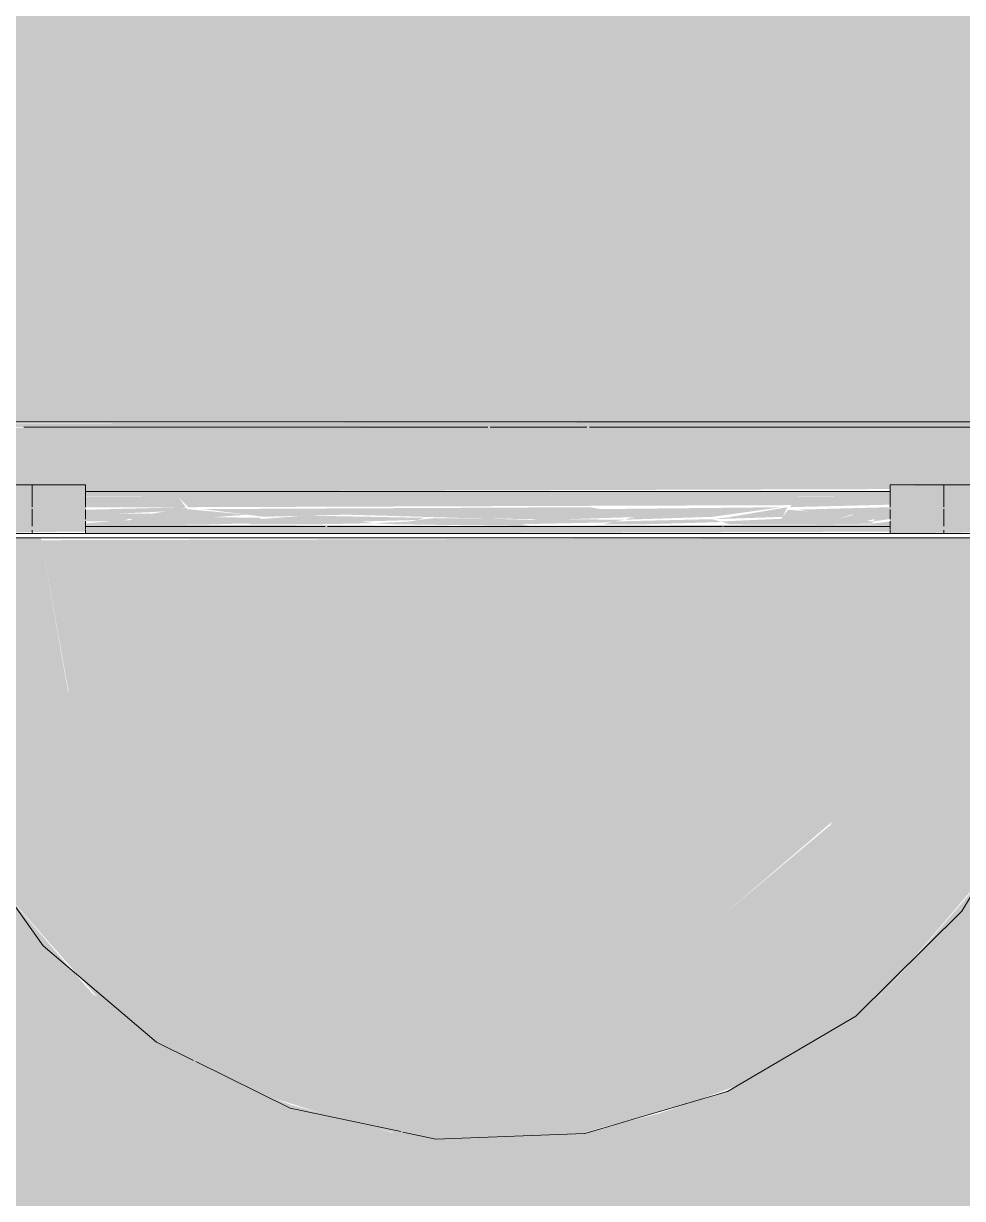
# Model space of a CAD drawing. Header units: metres. Extents: x 147 to 427, y -16 to 162.
# Drawn here: x 393.1657 to 393.3758, y 0.2572 to 0.5201 of the extents above; entities that cross this region are included whole.
import ezdxf

# ---------------------------------------------------------------- set-up
doc = ezdxf.new("R2010")
doc.units = ezdxf.units.M
doc.layers.add('P-SANR-FIXT', color=7, linetype='Continuous', lineweight=5)

# ---------------------------------------------------------------- blocks, each defined once
blk = doc.blocks.new('UT_Bacia com caixa acoplada - UT_Bacia com caixa acoplada-V215-HH')
at = {"layer": 'P-SANR-FIXT', "true_color": 0xf4f2f0, "transparency": 33554598}
for points in [[(-159.8097682638115, 0.430999999999993), (-159.7509826019312, 0.430999999999993), (-159.7509826019312, 0.7309999999999941), (-160.0809826019311, 0.7309999999999941), (-160.0809826019311, 0.430999999999993), (-159.8102047041693, 0.430999999999993)], [(-159.8971515084846, 0.2713579378049576), (-159.89577990654, 0.2716092832462628), (-159.8718698694584, 0.2781715907186028), (-159.8586469162099, 0.2829867825911141), (-159.8274343130167, 0.3031116422770267), (-159.801910147163, 0.3329999853170473), (-159.7923054536612, 0.3535692148044563), (-159.7862664340817, 0.3681365361285306), (-159.7814249519708, 0.4049999999999946), (-159.8159662681356, 0.4049999999999903), (-159.8221681975512, 0.3704975929682913), (-159.8393656452059, 0.3407107398699083), (-159.8660649708976, 0.3183503617799144), (-159.8986149478306, 0.3065031390502366), (-159.9333502560317, 0.3065031390502366), (-159.965990768829, 0.3183833141396273), (-159.9930807171977, 0.3415441309100061), (-160.0099672127569, 0.3707923991803186), (-160.0159989357268, 0.4049999999999989), (-160.0509184330019, 0.4044400912500656), (-160.0453041862248, 0.3664468781033692), (-160.0308955469273, 0.3347099578681082), (-160.0282941376045, 0.3305204446636004), (-160.0034729003618, 0.3023659754610656), (-159.9720067976118, 0.2821635030009851), (-159.9472969363101, 0.2744364430549484), (-159.9345958217181, 0.2713579378049576), (-159.9154750330949, 0.2713579378049576)], [(-159.8986149478306, 0.3065031390502366), (-159.8659744350334, 0.318383314139623), (-159.8388894192422, 0.3415355874348431), (-159.8219979911053, 0.3707923991803143), (-159.8159662681356, 0.4049999999999903), (-160.0159072059829, 0.4044797747714163), (-160.0097970078373, 0.3704975956118342), (-159.9925995586564, 0.3407107398699126), (-159.965990768829, 0.3183833141396273), (-159.9333502560317, 0.3065031390502366), (-159.9145380310609, 0.3065031390502366)]]:
    blk.add_hatch(color=7, dxfattribs=at).paths.add_polyline_path(points)
h = blk.add_hatch(color=7, dxfattribs=at)
h.paths.add_polyline_path([(-159.7714097817877, 0.4297725250169166), (-159.7509826019312, 0.4303537309216752), (-159.7509826019312, 0.4306810958041931), (-159.7696131890943, 0.430999999999993), (-160.0809826019311, 0.4305545033175442), (-160.0809826019311, 0.4297725250169166), (-159.7714792414464, 0.4297725250169166)])
h.paths.add_polyline_path([(-159.8045659381058, 0.430712058281738), (-159.8045659381058, 0.4307138447088827), (-159.8022135819818, 0.4307131735049371)])
h = blk.add_hatch(color=7, dxfattribs=at)
h.paths.add_polyline_path([(-159.9485036091517, 0.4059999999999943), (-159.8259826019311, 0.4064057530971513), (-159.8259826019311, 0.4075299999999905), (-160.0059826019312, 0.4075299999999905), (-160.0059826019312, 0.4059999999999943), (-159.9504529732101, 0.4059999999999943)])
h.paths.add_polyline_path([(-159.7899826019311, 0.4059999999999943), (-159.7509826019312, 0.4065792051211493), (-159.7509826019312, 0.4297725250169166), (-160.0809826019311, 0.429522317575972), (-160.0809826019311, 0.4059999999999943), (-160.0419826019312, 0.4064657079455483), (-160.0419826019312, 0.4168799999999928), (-160.0059826019312, 0.4166946364950078), (-160.0059826019312, 0.4153499999999922), (-159.8259826019311, 0.4159189215839743), (-159.8259826019311, 0.4168799999999928), (-159.7899826019311, 0.4165657707567644), (-159.7899826019311, 0.4061853635049793)])
h = blk.add_hatch(color=7, dxfattribs=at)
h.paths.add_polyline_path([(-160.0419826019312, 0.4059999999999943), (-160.0059826019312, 0.4064346241393601), (-160.0059826019312, 0.4075299999999948), (-159.8259826019311, 0.4070650692067171), (-159.8259826019311, 0.4059999999999943), (-159.7899826019311, 0.406465707945622), (-159.7899826019311, 0.4168799999999928), (-159.8259826019311, 0.4166946364950078), (-159.8259826019311, 0.4153499999999922), (-160.0059826019312, 0.4153499999999922), (-160.0059826019312, 0.4168799999999928), (-160.0419826019312, 0.4166946364950078), (-160.0419826019312, 0.4061853635049793)])
h.paths.add_polyline_path([(-159.9163329320381, 0.4076632300192017), (-160.0059826019312, 0.4080538406711994), (-160.0059826019312, 0.414204787514432), (-159.9853114107296, 0.414204787514432), (-159.9829794120169, 0.4118682408883267), (-159.8480338464605, 0.4123280076173122), (-159.8466537931347, 0.414204787514432), (-159.8259826019311, 0.4141599999999942), (-159.8259826019311, 0.4086752124855507), (-159.8300658823015, 0.408181816743616), (-159.8301486589099, 0.4080538406711994), (-159.9159826019311, 0.4076632300192017)])
h.paths.add_polyline_path([(-159.9044803601398, 0.408976557063239), (-159.8830167361163, 0.4096597790244936), (-159.8839045696615, 0.4101245651383458), (-159.8931312376656, 0.4118682408883267), (-159.9087528987648, 0.4094429306564217), (-159.9054255504576, 0.4090797303387607)])
h.paths.add_polyline_path([(-159.8647706705336, 0.4091918411267922), (-159.8499626262821, 0.4097049965149663), (-159.8489857918454, 0.4118682408883267), (-159.861987283094, 0.4096354416937938), (-159.8649407486921, 0.4092790084548489)])
h.paths.add_polyline_path([(-159.9816893356122, 0.4092790084521634), (-159.9699779206036, 0.4101927265961405), (-159.9832783784043, 0.4114399999999914), (-159.981791778874, 0.4094183244127667)])
h.paths.add_polyline_path([(-159.9253111204671, 0.4092842432551362), (-159.9289435048279, 0.4094849999999931), (-159.9275388321549, 0.4093748760711112)])
h = blk.add_hatch(color=7, dxfattribs=at)
h.paths.add_polyline_path([(-159.9835932769505, 0.4118682408883267), (-159.9853114107296, 0.414204787514432), (-160.0059826019312, 0.4141599999999942), (-160.0059826019312, 0.4118682408883267), (-159.9865718656307, 0.4118682408883267)])
h.paths.add_polyline_path([(-160.0059826019312, 0.4076632300192017), (-159.9691162426649, 0.4082069393554071), (-159.9666225308845, 0.4094849999999931), (-159.982002577589, 0.4097049965173096), (-159.9835010822143, 0.4117428622348422), (-159.9909866268008, 0.4104280175336424), (-159.9986249069099, 0.4103800017959293), (-159.9954294600485, 0.4090216522029717), (-160.0004278882618, 0.4086752124855507), (-160.0059826019312, 0.4082594904922127), (-160.0059826019312, 0.4080538406711994)])
h.paths.add_polyline_path([(-159.8931312376656, 0.4118682408883267), (-159.979656390388, 0.4114399999999914), (-159.9661554872256, 0.4097231325397639), (-159.947689550805, 0.4101946932786427), (-159.9044803601398, 0.408976557063239), (-159.9068549290289, 0.4097375962103112), (-159.8951169005246, 0.411559960711297)])
h.paths.add_polyline_path([(-159.8853681452354, 0.4090694123051619), (-159.8657719232438, 0.4097049965149663), (-159.8502758682557, 0.4118682408883267), (-159.8908651990959, 0.4114399999999914), (-159.8832444043301, 0.4096578607322741), (-159.8853021707883, 0.4090797303387607)])
h.paths.add_polyline_path([(-159.9059802775798, 0.4076632300192017), (-159.9087528987648, 0.4080538406711994), (-159.8892859789984, 0.4084566850729829), (-159.8853681452354, 0.4090694123051619), (-159.9281965139357, 0.4094016333719477), (-159.9315854419193, 0.4090099118815918), (-159.9334466855805, 0.4086752124855507), (-159.9415261371409, 0.4082763486182774), (-159.9369020977036, 0.4080538406711994), (-159.9087528987648, 0.4076632300192017)])
h.paths.add_polyline_path([(-159.8297467474404, 0.4086752124855507), (-159.8259826019311, 0.4092388551626118), (-159.8259826019311, 0.4104280175336424), (-159.8286219538882, 0.4104141900049032), (-159.8294125852341, 0.4091918411267922)])
h.paths.add_polyline_path([(-159.8396488537567, 0.4080538406711994), (-159.8300646967533, 0.408183649650372), (-159.8297467474404, 0.4086752124855507), (-159.83784994095, 0.4091918411267922), (-159.8340234366051, 0.4104280175336424), (-159.8453933382316, 0.4110048275680853), (-159.8487810770799, 0.4113118241271631), (-159.8502758682557, 0.4092790084548489), (-159.8637626409209, 0.4086752124855507), (-159.861987283094, 0.4080538406711994), (-159.8401906974243, 0.4080538406711994)])
h.paths.add_polyline_path([(-159.8483719269164, 0.4118682408883267), (-159.8259826019311, 0.4124332411351904), (-159.8259826019311, 0.414204787514432), (-159.8467224028599, 0.414111482893072), (-159.8482096008707, 0.4120889934156188)])
h = blk.add_hatch(color=7, dxfattribs=at)
h.paths.add_polyline_path([(-159.880560032323, 0.4080538406711994), (-159.8635098736453, 0.4085456658804836), (-159.8657719232438, 0.4091853426445786), (-159.8878886948071, 0.4086752124855507), (-159.8900353571121, 0.4080538406711994), (-159.8815122306698, 0.4080538406711994)])
h.paths.add_polyline_path([(-159.9537126771639, 0.4080538406711994), (-159.9415261371409, 0.4082763486182774), (-159.9440765090817, 0.4086752124855507), (-159.9315854419193, 0.4090099118815918), (-159.9302456261661, 0.4094849999999931), (-159.9568282247205, 0.409989805797206), (-159.9671945332631, 0.4091918411295557), (-159.9694149640081, 0.4080538406711994), (-159.9543453649945, 0.4080538406711994)])
h.paths.add_polyline_path([(-159.9143233153315, 0.4086752124855507), (-159.9223959321029, 0.4091656409548607), (-159.9152930450497, 0.4086752124855507)])
h.paths.add_polyline_path([(-159.9981046639769, 0.4086752124855507), (-159.9954376239735, 0.4095402449950284), (-159.9986125304791, 0.4104280175336424), (-159.9865718656307, 0.4110048275688779), (-159.9835932769505, 0.4118682408883267), (-160.0059826019312, 0.411289057457871), (-160.0059826019312, 0.4086752124855507), (-159.9990643296499, 0.4086752124855507)])
h.paths.add_polyline_path([(-159.8315373156005, 0.4086752124855507), (-159.829390909507, 0.4092253527005835), (-159.8286130100606, 0.4104280175336424), (-159.8259826019311, 0.4104280175336424), (-159.8259826019311, 0.4118682408883267), (-159.8467189152329, 0.4113234178584503), (-159.8409785770808, 0.4104280175336424), (-159.8340234366051, 0.4102000142683401), (-159.83784994095, 0.4091918411267922), (-159.8322113173309, 0.4086752124855507)])
h = blk.add_hatch(color=7, dxfattribs=at)
h.paths.add_polyline_path([(-160.0729826019311, 0.3084664716098489), (-160.0734717738368, 0.3709999999999806), (-160.0746303527627, 0.3709999999999806), (-160.074642855969, 0.3909999999999804), (-160.0777512238808, 0.3915657888087109), (-160.0781224812031, 0.4008092637552488), (-160.1001109621843, 0.4008010725135723), (-160.1019822372567, 0.3693003786683766), (-160.0964782175646, 0.3357067556128701), (-160.086242537695, 0.3084664716098489), (-160.0783708776695, 0.3084664716098489)])
h.paths.add_polyline_path([(-160.0181205708647, 0.3084664716098489), (-160.0092158951607, 0.3084664716098489), (-160.0295655697266, 0.3320046589269028), (-160.0402259261, 0.3548646787936129), (-160.0455298255312, 0.3669615030643895), (-160.0503963988189, 0.4008092637552488), (-160.0542139799815, 0.4008092637552488), (-160.0542139799815, 0.3909999999999804), (-160.0573348510996, 0.3909773384598647), (-160.0576295160636, 0.3709999999999763), (-160.0589826019311, 0.3706571372572278), (-160.0589826019311, 0.3084664716098489), (-160.0210270558984, 0.3084664716098489)])
h.paths.add_polyline_path([(-159.8047497800541, 0.3084664716098489), (-159.745535848076, 0.3084887999053935), (-159.734611809633, 0.3380772250473386), (-159.7301306547903, 0.371787180372731), (-159.7321777179736, 0.4008092637552488), (-159.7815688050434, 0.4008092637552488), (-159.786654933813, 0.3664605980269867), (-159.801910147163, 0.3329999853170473), (-159.8023996341357, 0.3320046589268942), (-159.8227493087006, 0.3084664716098489), (-159.8099316235959, 0.3084664716098489)])
h = blk.add_hatch(color=7, dxfattribs=at)
h.paths.add_polyline_path([(-160.0012018570584, 0.2409316031331995), (-159.7936046213041, 0.2409316031331995), (-159.7662651630265, 0.2737182962611629), (-159.7456509411073, 0.3084664716098489), (-159.8227493087006, 0.3084664716098489), (-159.8275657064871, 0.3029614632031077), (-159.8616454749487, 0.281598112323112), (-159.8778032489326, 0.2761831254909504), (-159.8967677742228, 0.2713579378049576), (-159.9374132648397, 0.2719217178401883), (-159.9600953344039, 0.2781715907209462), (-159.9739713082726, 0.2834064534610083), (-160.004406896436, 0.3029699201233583), (-160.0092158951607, 0.3084664716098489), (-160.0589826019311, 0.3084664716098489), (-160.0589826019311, 0.2654506820125885), (-160.0383605825582, 0.2409316031331995), (-160.0366413999855, 0.2409316031331995), (-160.0360680949134, 0.2409316031331995), (-160.0014515210724, 0.2409316031331995)])
h.paths.add_polyline_path([(-160.0729826019311, 0.2859307782152108), (-160.0729826019311, 0.3084664716098489), (-160.0864211121857, 0.3084664716098489), (-160.0731108646956, 0.2861458683018341)])
at = {"layer": 'P-SANR-FIXT', "color": 253, "true_color": 0x9e9d9c}
for p, q in [((-160.0820210865109, 0.4309999999999934), (-160.0059826019312, 0.4309999999999934)), ((-160.0067186071851, 0.4309999999999934), (-160.080932817223, 0.4309999999999934)), ((-160.0059826019312, 0.4297725250169162), (-160.0197835779514, 0.4297725250169162)), ((-160.0197803661008, 0.4297725250169162), (-160.0067186071851, 0.4297725250169162)), ((-160.0067186071851, 0.4309999999999934), (-159.8252465966772, 0.4309999999999934)), ((-159.962707029675, 0.4297725250169162), (-160.0067186071851, 0.4297725250169162)), ((-159.8259826019312, 0.4309999999999934), (-160.0059826019312, 0.4309999999999934)), ((-160.0056124714042, 0.4297725250169162), (-159.9617934757284, 0.4297725250169162)), ((-159.9159826019311, 0.4297725250169162), (-159.9621681095485, 0.4297725250169162)), ((-159.9613903336086, 0.4297725250169162), (-159.9159826019311, 0.4297725250169162)), ((-159.9154963786264, 0.4297725250169162), (-159.8938103082172, 0.4297725250169162)), ((-159.8938098158389, 0.4297725250169162), (-159.9154963786212, 0.4297725250169162)), ((-159.8932697931794, 0.4297725250169162), (-159.8259826019312, 0.4297725250169162)), ((-159.8252465966772, 0.4297725250169162), (-159.8932692638201, 0.4297725250169162)), ((-159.8259826019312, 0.4309999999999934), (-159.7525838152802, 0.4309999999999934)), ((-159.8069975219442, 0.4297725250169162), (-159.8259826019312, 0.4297725250169162)), ((-159.7526334542546, 0.4309999999999934), (-159.8252465966772, 0.4309999999999934)), ((-159.8252465966772, 0.4297725250169162), (-159.8070047487963, 0.4297725250169162)), ((-160.0179826019312, 0.4168799999999928), (-160.0299826019312, 0.4168799999999928)), ((-160.0059826019312, 0.4168799999999928), (-160.0179826019312, 0.4168799999999928)), ((-160.0179826019312, 0.4168799999999937), (-160.0179826019312, 0.4118727145413349)), ((-160.0179826019312, 0.4118727145413349), (-160.0179826019312, 0.4168799999999937)), ((-160.0059826019312, 0.4118727145413349), (-160.0059826019312, 0.4168799999999937)), ((-159.8139826019311, 0.4168799999999928), (-159.8259826019311, 0.4168799999999928)), ((-159.8259826019311, 0.4168799999999937), (-159.8259826019311, 0.4118727145413349)), ((-159.8139826019311, 0.4118727145413349), (-159.8139826019311, 0.4168799999999937)), ((-159.8019826019311, 0.4168799999999928), (-159.8139826019311, 0.4168799999999928)), ((-159.8139826019311, 0.4168799999999937), (-159.8139826019311, 0.4118727145413349)), ((-159.8259826019311, 0.4153499999999922), (-160.0059826019312, 0.4153499999999922)), ((-160.0179826019312, 0.4114399999999936), (-160.0179826019312, 0.408817933341751)), ((-160.0179826019312, 0.408817933341751), (-160.0179826019312, 0.4114399999999936)), ((-160.0059826019312, 0.4092214493872809), (-160.0059826019312, 0.4113214106658208)), ((-159.8259826019311, 0.4113214106667119), (-159.8259826019311, 0.409221449386391)), ((-159.8139826019311, 0.4088179333424481), (-159.8139826019311, 0.4114399999999936)), ((-159.8139826019311, 0.4114399999999936), (-159.8139826019311, 0.408817933342448)), ((-160.0179826019312, 0.4087199999999936), (-160.0179826019312, 0.4075933391103388)), ((-160.0179826019312, 0.4075933391103388), (-160.0179826019312, 0.4087199999999936)), ((-160.0059826019312, 0.4076488625074057), (-160.0059826019312, 0.4087199999999936)), ((-160.0059826019312, 0.4068824616056463), (-160.0059826019312, 0.4075933391103388)), ((-160.0059826019312, 0.4075299999999905), (-159.9523990241437, 0.4075299999999905)), ((-159.9518534306022, 0.4075299999999905), (-159.8634809351044, 0.4075299999999905)), ((-159.8632625730473, 0.4075299999999905), (-159.8259826019311, 0.4075299999999905)), ((-159.8259826019311, 0.4087199999999936), (-159.8259826019311, 0.4076488625057161)), ((-159.8259826019311, 0.4075933391103388), (-159.8259826019311, 0.4068824616047358)), ((-159.8139826019311, 0.4075933391103389), (-159.8139826019311, 0.4087199999999936)), ((-159.8139826019311, 0.4087199999999936), (-159.8139826019311, 0.4075933391103388)), ((-160.0427213920221, 0.4049999999999981), (-159.9839980421307, 0.4049999999999981)), ((-160.0299826019312, 0.4059999999999943), (-160.0179826019312, 0.4059999999999943)), ((-160.0237871684153, 0.4049999999999982), (-160.0159989357268, 0.4049999999999982)), ((-160.0179826019312, 0.4067288218034062), (-160.0179826019312, 0.4059999999999936)), ((-160.0179826019312, 0.4059999999999936), (-160.0179826019312, 0.4067288218034064)), ((-160.0179826019312, 0.4059999999999943), (-160.0059826019312, 0.4059999999999943)), ((-160.0159989357268, 0.4049999999999929), (-159.9159826019311, 0.4049999999999929)), ((-160.0059826019312, 0.4059999999999936), (-160.0059826019312, 0.4067288218034064)), ((-160.0059826019312, 0.4059999999999943), (-159.9813109291015, 0.4059999999999943)), ((-159.9834895051859, 0.4049999999999981), (-159.9623715416044, 0.4049999999999981)), ((-159.9621597169568, 0.4049999999999981), (-159.939427141222, 0.4049999999999981)), ((-159.9391774505837, 0.4049999999999981), (-159.9159826019311, 0.4049999999999981)), ((-159.9159826019311, 0.4049999999999929), (-159.8929384336037, 0.4049999999999929)), ((-159.9159826019311, 0.4049999999999977), (-159.892931633789, 0.4049999999999977)), ((-159.8927931549811, 0.4049999999999929), (-159.8159662681356, 0.4049999999999929)), ((-159.8925380626404, 0.4049999999999977), (-159.8698054869055, 0.4049999999999977)), ((-159.8695936622579, 0.4049999999999977), (-159.8484756986765, 0.4049999999999977)), ((-159.8479671617317, 0.4049999999999977), (-159.7892438118402, 0.4049999999999977)), ((-159.8259826019311, 0.4067288218034064), (-159.8259826019311, 0.4059999999999936)), ((-159.8259826019311, 0.4059999999999943), (-159.8139826019311, 0.4059999999999943)), ((-159.8159662681356, 0.4049999999999982), (-159.8081780354471, 0.4049999999999982)), ((-159.8139826019311, 0.4059999999999936), (-159.8139826019311, 0.4067288218034064)), ((-159.8139826019311, 0.4067288218034064), (-159.8139826019311, 0.4059999999999936)), ((-159.8139826019311, 0.4059999999999943), (-159.8019826019311, 0.4059999999999943))]:
    blk.add_line(p, q, dxfattribs=at)
at = {"layer": 'P-SANR-FIXT', "color": 254, "true_color": 0xe9e9e9}
for p, q in [((-160.0179826019312, 0.4168799999999937), (-160.0179826019312, 0.4118727145413349)), ((-160.0179826019312, 0.416151178196581), (-160.0179826019312, 0.4168799999999937)), ((-160.0179826019312, 0.4152866608896484), (-160.0179826019312, 0.416151178196581)), ((-159.8139826019311, 0.416151178196581), (-159.8139826019311, 0.4168799999999937)), ((-159.8139826019311, 0.4168799999999937), (-159.8139826019311, 0.416151178196581)), ((-159.8139826019311, 0.4152866608896485), (-159.8139826019311, 0.416151178196581)), ((-159.8139826019311, 0.416151178196581), (-159.8139826019311, 0.4141599999999937)), ((-160.0179826019312, 0.4141599999999937), (-160.0179826019312, 0.4152866608896484)), ((-160.0179826019312, 0.4128479756053514), (-160.0179826019312, 0.4141599999999937)), ((-160.0179826019312, 0.4118727145413349), (-160.0179826019312, 0.4128479756053514)), ((-160.0059826019312, 0.4142047875144331), (-160.0059826019312, 0.4152167699807839)), ((-160.0059826019312, 0.4142088818167777), (-160.0059826019312, 0.4148538301762937)), ((-160.0059826019312, 0.4133949999999937), (-160.0059826019312, 0.4141644662620104)), ((-160.0059826019312, 0.4134120145482432), (-160.0059826019312, 0.4141599999999937)), ((-159.8259826019311, 0.4142047875144331), (-159.8259826019311, 0.4152167699807839)), ((-159.8259826019311, 0.4148538301762938), (-159.8259826019311, 0.4142088818167777)), ((-159.8259826019311, 0.4133949999999937), (-159.8259826019311, 0.4141644662620104)), ((-159.8259826019311, 0.4141599999999937), (-159.8259826019311, 0.4134120145482432)), ((-159.8139826019311, 0.4141599999999937), (-159.8139826019311, 0.4152866608896485)), ((-159.8139826019311, 0.4118727145413349), (-159.8139826019311, 0.4141599999999937)), ((-159.8139826019311, 0.4141599999999937), (-159.8139826019311, 0.4118727145413349)), ((-160.0179826019312, 0.4114399999999936), (-160.0179826019312, 0.410032024394636)), ((-160.0179826019312, 0.4088179333417511), (-160.0179826019312, 0.4114399999999936)), ((-160.0059826019312, 0.4118727145413349), (-160.0059826019312, 0.4124576055938202)), ((-160.0059826019312, 0.4118722866063315), (-160.0059826019312, 0.4124519824663445)), ((-159.8259826019311, 0.4124576055938203), (-159.8259826019311, 0.4118727145413349)), ((-159.8259826019311, 0.4118722866063315), (-159.8259826019311, 0.4124519824663445)), ((-159.8139826019311, 0.408817933342448), (-159.8139826019311, 0.4114399999999936)), ((-159.8139826019311, 0.4114399999999936), (-159.8139826019311, 0.408817933342448)), ((-160.0179826019312, 0.410032024394636), (-160.0179826019312, 0.4088179333417511)), ((-160.0179826019312, 0.4087199999999936), (-160.0179826019312, 0.4075933391103389)), ((-160.0179826019312, 0.4075933391103388), (-160.0179826019312, 0.4087199999999936)), ((-160.0059826019312, 0.4076632300192034), (-160.0059826019312, 0.4086752124855542)), ((-160.0059826019312, 0.408026169823696), (-160.0059826019312, 0.4086711181832052)), ((-159.8259826019311, 0.4076632300192034), (-159.8259826019311, 0.4086752124855542)), ((-159.8259826019311, 0.4086711181832052), (-159.8259826019311, 0.408026169823696)), ((-159.8139826019311, 0.4075933391103388), (-159.8139826019311, 0.4087199999999936)), ((-159.8139826019311, 0.4087199999999936), (-159.8139826019311, 0.4075933391103388)), ((-160.0179826019312, 0.4067288218034064), (-160.0179826019312, 0.4059999999999936)), ((-160.0179826019312, 0.4059999999999936), (-160.0179826019312, 0.4067288218034064)), ((-159.8139826019311, 0.4059999999999936), (-159.8139826019311, 0.4067288218034062)), ((-159.8139826019311, 0.4067288218034064), (-159.8139826019311, 0.4059999999999936))]:
    blk.add_line(p, q, dxfattribs=at)
at = {"layer": 'P-SANR-FIXT', "color": 254, "true_color": 0xd5d5d5}
for p, q in [((-160.0059826019312, 0.4153597308507581), (-160.0059826019312, 0.4168799999999937)), ((-159.8259826019311, 0.4168799999999937), (-159.8259826019311, 0.4153597308507582)), ((-160.0059826019312, 0.4142047875144331), (-160.0059826019312, 0.4152167699807839)), ((-160.0059826019312, 0.4133949999999937), (-160.0059826019312, 0.4141644662620104)), ((-159.8259826019311, 0.4142047875144331), (-159.8259826019311, 0.4152167699807839)), ((-159.8259826019311, 0.4133949999999937), (-159.8259826019311, 0.4141644662620104)), ((-160.0059826019312, 0.4118722866063315), (-160.0059826019312, 0.4124519824663445)), ((-160.0059826019312, 0.4104280175336428), (-160.0059826019312, 0.4113214194562538)), ((-159.8259826019311, 0.4118722866063315), (-159.8259826019311, 0.4124519824663445)), ((-159.8259826019311, 0.4104280175336428), (-159.8259826019311, 0.4113214194571446)), ((-160.0059826019312, 0.4080538406711965), (-160.0059826019312, 0.4086752124855543)), ((-160.0059826019312, 0.4076632300192034), (-160.0059826019312, 0.4080538406711965)), ((-160.0059826019312, 0.4068824616056463), (-160.0059826019312, 0.4075202691492289)), ((-159.8259826019311, 0.4076632300192034), (-159.8259826019311, 0.4086752124855543)), ((-159.8259826019311, 0.4075202691492288), (-159.8259826019311, 0.4068824616047357)), ((-160.0059826019312, 0.4061853635049811), (-160.0059826019312, 0.4067288218034064)), ((-160.0059826019312, 0.4059999999999936), (-160.0059826019312, 0.4061853635049811)), ((-159.8259826019311, 0.4067288218034064), (-159.8259826019311, 0.4059999999999936)), ((-159.8259826019311, 0.4059999999999943), (-159.8139826019311, 0.4059999999999943)), ((-159.8139002929096, 0.4059999999999943), (-159.7899826019311, 0.4059999999999943))]:
    blk.add_line(p, q, dxfattribs=at)
at = {"layer": 'P-SANR-FIXT', "color": 7, "true_color": 0xf2f2f2}
for p, q in [((-160.0059826019312, 0.4152167699807839), (-160.0059826019312, 0.4153499999999937)), ((-159.8259826019311, 0.4152167699807839), (-159.8259826019311, 0.4153499999999937)), ((-160.0059826019312, 0.4075299999999936), (-160.0059826019312, 0.4076632300192034)), ((-159.8259826019311, 0.4075299999999936), (-159.8259826019311, 0.4076632300192034))]:
    blk.add_line(p, q, dxfattribs=at)
at = {"layer": 'P-SANR-FIXT', "color": 7, "true_color": 0xf0f0f0}
for p, q in [((-160.0059826019312, 0.4152167699807839), (-160.0059826019312, 0.4153499999999937)), ((-159.8259826019311, 0.4152167699807839), (-159.8259826019311, 0.4153499999999937)), ((-160.0059826019312, 0.4075299999999936), (-160.0059826019312, 0.4076632300192034)), ((-159.8259826019311, 0.4075299999999936), (-159.8259826019311, 0.4076632300192034))]:
    blk.add_line(p, q, dxfattribs=at)
at = {"layer": 'P-SANR-FIXT', "color": 254, "true_color": 0xe9e8e8}
for p, q in [((-160.0059826019312, 0.4104280175336469), (-160.0059826019312, 0.4113214194562542)), ((-160.0059826019312, 0.4104223944061671), (-160.0059826019312, 0.4113214106658208)), ((-159.8259826019311, 0.4104280175336427), (-159.8259826019311, 0.4113214194571445)), ((-159.8259826019311, 0.4113214106667119), (-159.8259826019311, 0.4104223944061671)), ((-160.0198318659954, 0.4059999999999929), (-160.0060726576098, 0.4059999999999929)), ((-160.0198318659954, 0.4059999999999929), (-160.0060726576098, 0.4059999999999929)), ((-159.8258925462525, 0.4059999999999929), (-159.812133337867, 0.4059999999999929)), ((-159.8258925462525, 0.4059999999999929), (-159.812133337867, 0.4059999999999929)), ((-159.8117729665125, 0.4059999999999929), (-159.7896285850089, 0.4059999999999929)), ((-159.8117729665125, 0.4059999999999929), (-159.7896285850089, 0.4059999999999929))]:
    blk.add_line(p, q, dxfattribs=at)
at = {"layer": 'P-SANR-FIXT', "color": 7, "true_color": 0xf0efee}
for p, q in [((-160.0195872156552, 0.4059999999999929), (-160.0059826019312, 0.4059999999999929)), ((-160.0195872156552, 0.4059999999999929), (-160.0059826019312, 0.4059999999999929)), ((-159.8259826019311, 0.4059999999999929), (-159.8123779882072, 0.4059999999999929)), ((-159.8259826019311, 0.4059999999999929), (-159.8123779882072, 0.4059999999999929)), ((-159.8120208399687, 0.4059999999999929), (-159.7899826019311, 0.4059999999999929)), ((-159.8120208399687, 0.4059999999999929), (-159.7899826019311, 0.4059999999999929))]:
    blk.add_line(p, q, dxfattribs=at)
at = {"layer": 'P-SANR-FIXT', "color": 254, "true_color": 0xd5d4d2}
for p, q in [((-160.0060726576098, 0.4059999999999929), (-159.9814075424107, 0.4059999999999929)), ((-160.0060726576098, 0.4059999999999929), (-159.9814075424107, 0.4059999999999929)), ((-159.9812084158661, 0.4059999999999929), (-159.8258925462525, 0.4059999999999929)), ((-159.9812084158661, 0.4059999999999929), (-159.8258925462525, 0.4059999999999929))]:
    blk.add_line(p, q, dxfattribs=at)
at = {"layer": 'P-SANR-FIXT', "color": 254, "true_color": 0xe9e7e5}
for p, q in [((-160.0059826019312, 0.4059999999999929), (-159.9813109291015, 0.4059999999999929)), ((-160.0059826019312, 0.4059999999999929), (-159.9813109291015, 0.4059999999999929)), ((-159.9811111848201, 0.4059999999999929), (-159.8259826019311, 0.4059999999999929)), ((-159.9811111848201, 0.4059999999999929), (-159.8259826019311, 0.4059999999999929)), ((-159.892931633789, 0.4049999999999977), (-159.8925380626404, 0.4049999999999977))]:
    blk.add_line(p, q, dxfattribs=at)
at = {"layer": 'P-SANR-FIXT', "flags": 128}
for points in [[(-159.7469697621261, 0.430999999999993), (-159.7510861754866, 0.430999999999993), (-159.7632348999269, 0.430999999999993), (-159.7828241558917, 0.430999999999993), (-159.8088997262332, 0.430999999999993), (-159.8401914373213, 0.430999999999993), (-159.8751750307889, 0.430999999999993), (-159.9121464120632, 0.430999999999993), (-159.9493046589417, 0.430999999999993), (-159.9848397467652, 0.430999999999993), (-160.017020716981, 0.430999999999993), (-160.0442799942984, 0.430999999999993), (-160.0652897452406, 0.430999999999993), (-160.0790265585736, 0.430999999999993), (-160.0848212969466, 0.430999999999993), (-160.0849954417362, 0.430999999999993)], [(-159.7367883162796, 0.4049999999999903), (-159.7409056837922, 0.4049999999999903), (-159.7530685758859, 0.4049999999999903), (-159.7727180562461, 0.4049999999999903), (-159.7989511481762, 0.4049999999999903), (-159.8305623301933, 0.4049999999999903), (-159.8660989348377, 0.4049999999999903), (-159.9039279048838, 0.4049999999999903), (-159.9423108392242, 0.4049999999999903), (-159.9794838797501, 0.4049999999999903), (-160.0137387680888, 0.4049999999999903), (-160.0435013472978, 0.4049999999999903), (-160.0674039010319, 0.4049999999999903), (-160.0843480058915, 0.4049999999999903), (-160.0935550086218, 0.4049999999999903), (-160.0951768875827, 0.4049999999999903)], [(-160.0876403464468, 0.4059999999999943), (-160.0835236743546, 0.4059999999999943), (-160.0713711089902, 0.4059999999999943), (-160.0517655326095, 0.4059999999999943), (-160.0256473016102, 0.4059999999999943), (-159.9942691435399, 0.4059999999999943), (-159.9591360716212, 0.4059999999999943), (-159.9219331987173, 0.4059999999999943), (-159.8844449130488, 0.4059999999999943), (-159.8484692922942, 0.4059999999999943), (-159.8157318610943, 0.4059999999999943), (-159.787802828469, 0.4059999999999943), (-159.76602177475, 0.4059999999999943), (-159.7514334003234, 0.4059999999999943), (-159.7447374179115, 0.4059999999999943), (-159.7443248574155, 0.4059999999999943)]]:
    blk.add_lwpolyline(points, dxfattribs=at)
at = {"layer": 'P-SANR-FIXT', "color": 254, "true_color": 0xd5d5d5, "flags": 128}
blk.add_lwpolyline([(-160.0419826019312, 0.4059999999999943), (-160.0204140514326, 0.4059999999999943), (-160.0059826019312, 0.4059999999999943)], dxfattribs=at)
at = {"layer": 'P-SANR-FIXT', "color": 253, "true_color": 0x9e9d9c, "flags": 128}
for points in [[(-159.9811111848201, 0.4059999999999943), (-159.9517573814509, 0.4059999999999943), (-159.8825909219854, 0.4059999999999943), (-159.8259826019311, 0.4059999999999943)], [(-160.0509104288975, 0.4042882684042802), (-160.04688674868, 0.3719316653643742), (-160.0348006769705, 0.3408776526041134), (-160.0154769305979, 0.3137295833539284), (-159.9900925946942, 0.2921411529198365), (-159.9818619051703, 0.2880906593371447)], [(-159.8943026322901, 0.2717356412690655), (-159.8623236990914, 0.2811043481891476), (-159.8336133399829, 0.2980200248751696), (-159.8099204154695, 0.3214522711584821), (-159.7926881544485, 0.3499737370743228), (-159.7829662414815, 0.3818470683426758), (-159.7811538973847, 0.4028278874615461)], [(-159.9813109291015, 0.2878195125487119), (-159.9601939286541, 0.2774273972163173), (-159.9354390345079, 0.2721540233863681)], [(-159.9350294489572, 0.2720667720448146), (-159.9276021774151, 0.270484588774458), (-159.89437212302, 0.2717330305261637)]]:
    blk.add_lwpolyline(points, dxfattribs=at)

msp = doc.modelspace()

# ---------------------------------------------------------------- block references
at = {"layer": 'P-SANR-FIXT'}
msp.add_blockref('UT_Bacia com caixa acoplada - UT_Bacia com caixa acoplada-V215-HH', (553.1855999074785, 0), dxfattribs=at)

doc.saveas('drawing.dxf')
